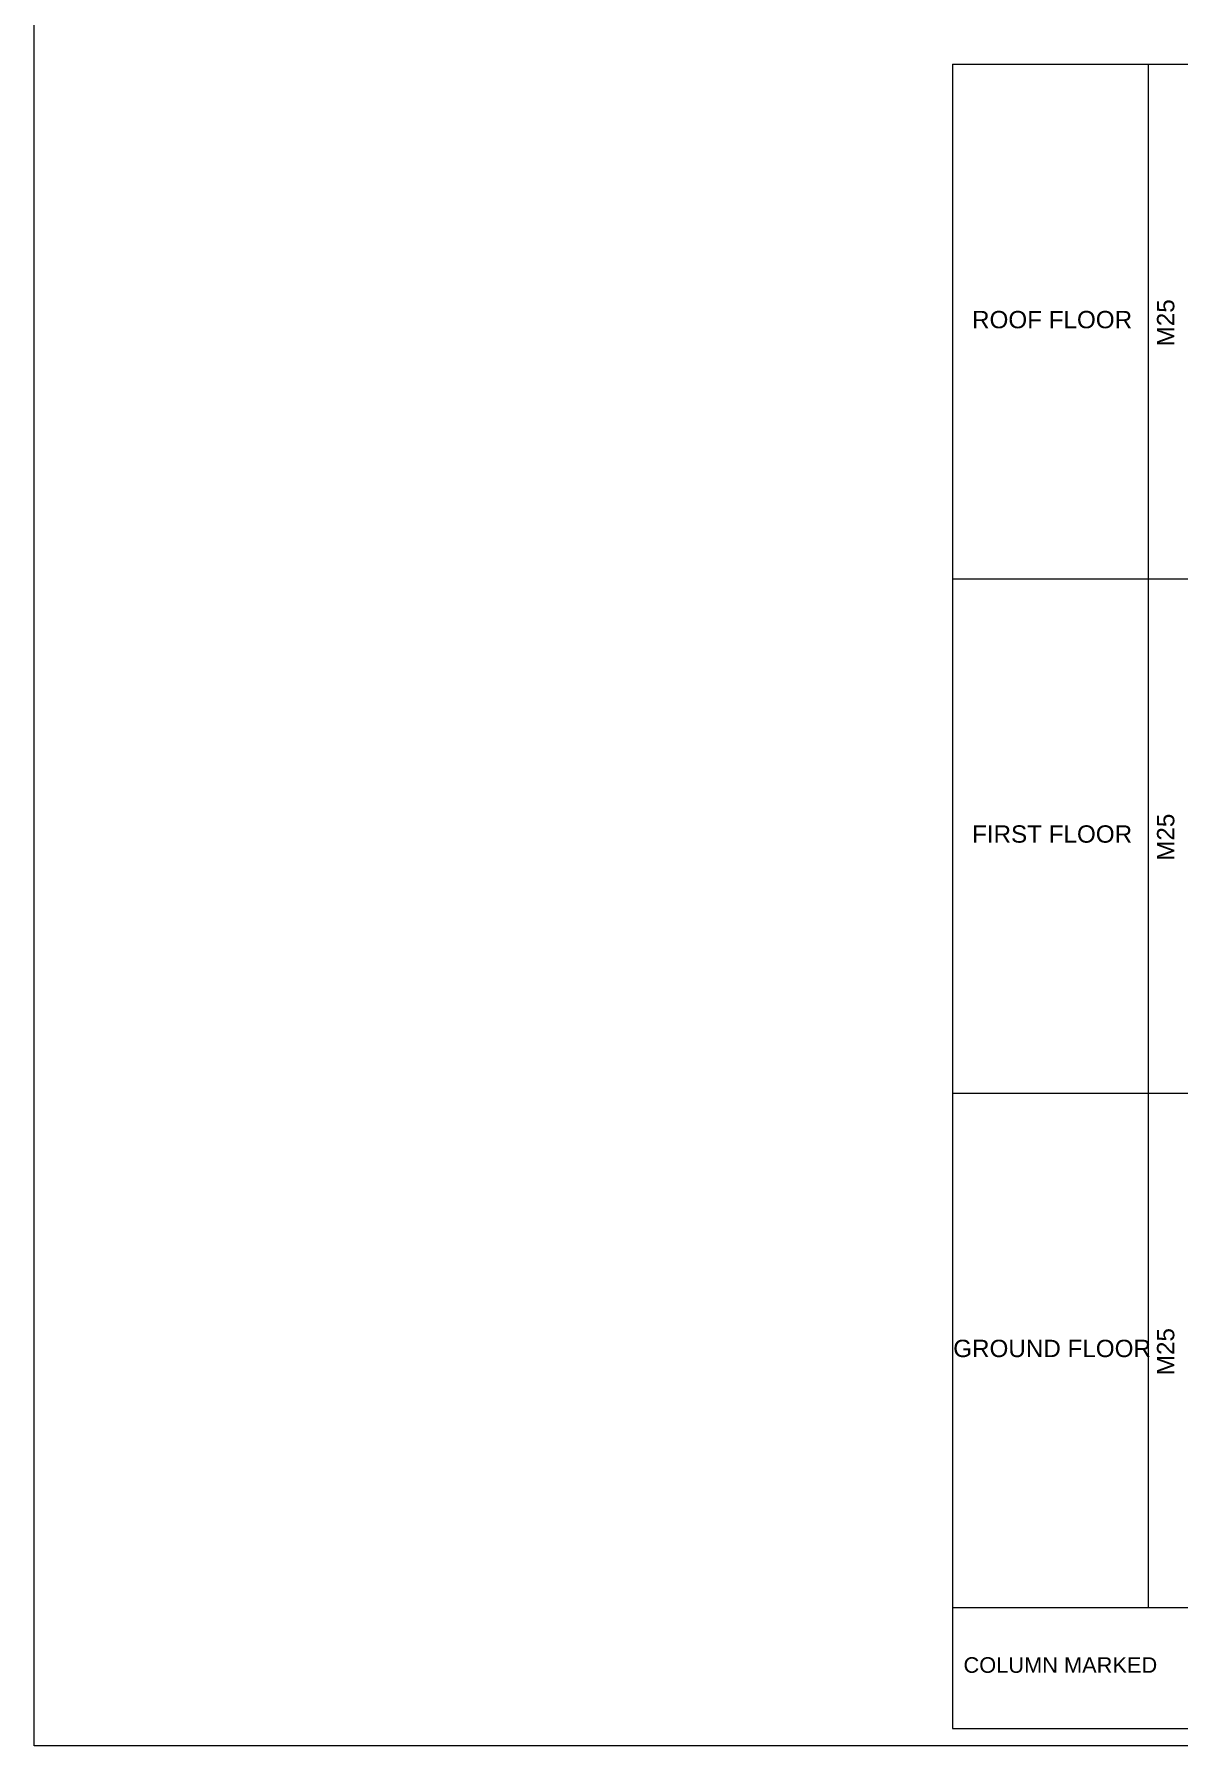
# Model space of a CAD drawing. Header units: metres. Extents: x 21100 to 202285, y -1545145 to -1477211.
# Drawn here: x 118185 to 137992, y -1545145 to -1515524 of the extents above; entities that cross this region are included whole.
import ezdxf
from ezdxf.enums import TextEntityAlignment as Align

# ---------------------------------------------------------------- set-up
doc = ezdxf.new("R2010")
doc.units = ezdxf.units.M
doc.header["$LTSCALE"] = 15
doc.header["$MEASUREMENT"] = 0
for name, color, linetype, lineweight in [('SCHEDULED BORDER_ASC', 4, 'Continuous', 18), ('TEXT SCHEDULE HEADER_ASC', 1, 'Continuous', 30), ('VIEWPORT_ASC', 6, 'Continuous', 15)]:
    doc.layers.add(name, color=color, linetype=linetype, lineweight=lineweight)
doc.styles.add('ASC', font='swiss.ttf')
doc.styles.add('STANDERD ASC', font='swiss.ttf', dxfattribs={"height": 250})

msp = doc.modelspace()

# ---------------------------------------------------------------- linework, layer by layer
at = {"layer": 'SCHEDULED BORDER_ASC'}
for p, q in [((134074.4, -1516043.6), (134074.4, -1544844.8)), ((134074.4, -1516043.6), (171284, -1516043.6)), ((137464.8, -1516043.6), (137464.8, -1542752)), ((134074.4, -1524946.4), (171284, -1524946.4)), ((134074.4, -1533849.2), (171284, -1533849.2)), ((134074.4, -1542752), (171284, -1542752)), ((134074.4, -1544844.8), (171284, -1544844.8))]:
    msp.add_line(p, q, dxfattribs=at)
at = {"layer": 'VIEWPORT_ASC'}
for p, q in [((118184.6, -1545144.5), (118184.6, -1485744.5)), ((202284.6, -1545144.5), (118184.6, -1545144.5))]:
    msp.add_line(p, q, dxfattribs=at)

# ---------------------------------------------------------------- texts
at = {"layer": 'TEXT SCHEDULE HEADER_ASC', "style": 'ASC'}
for p in [(137764.8, -1520518.1), (137764.8, -1529420.9), (137764.8, -1538323.6)]:
    msp.add_text('M25', height=300, rotation=90, dxfattribs=at).set_placement(p, align=Align.MIDDLE)
at = {"layer": 'TEXT SCHEDULE HEADER_ASC'}
for s, height, style, p in [('ROOF FLOOR', 300, 'ASC', (135799.6, -1520462.4)), ('FIRST FLOOR', 300, 'ASC', (135799.6, -1529365.2)), ('GROUND FLOOR', 300, 'ASC', (135799.6, -1538268)), ('COLUMN MARKED', 270, 'STANDERD ASC', (135943.1, -1543747))]:
    msp.add_text(s, height=height, dxfattribs=dict(at, style=style)).set_placement(p, align=Align.MIDDLE_CENTER)

doc.saveas('drawing.dxf')
